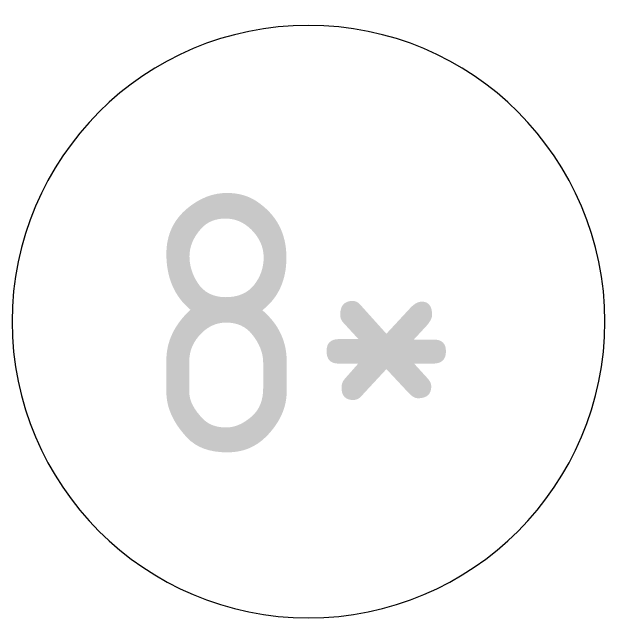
# Model space of a CAD drawing. Header units: millimetres. Extents: x -515342 to 330399, y -224905 to 507333.
# Drawn here: x -315303 to -314503, y -46658 to -45840 of the extents above; entities that cross this region are included whole.
import ezdxf

# ---------------------------------------------------------------- set-up
doc = ezdxf.new("R2010")
doc.units = ezdxf.units.MM
doc.layers.add('Оси', color=7, linetype='Continuous', lineweight=0)
doc.styles.add('GOST Common', font='', dxfattribs={"width": 0.9, "height": 350})
doc.styles.get('GOST Common').set_extended_font_data('GOST Common')

# ---------------------------------------------------------------- blocks, each defined once
blk = doc.blocks.new('Ось сетки - Круг_Ø8 мм-6577-О_АР_П_1_0_000_План 1 этажа')
at = {"layer": 'Оси'}
for start, end in [(360, 180), (180, 360)]:
    blk.add_arc((0, 0), 4, start, end, dxfattribs=at)

msp = doc.modelspace()

# ---------------------------------------------------------------- block references
at = {"layer": 'Оси', "xscale": 99.99999999999993, "yscale": 99.99999999999993, "zscale": 99.99999999999993}
msp.add_blockref('Ось сетки - Круг_Ø8 мм-6577-О_АР_П_1_0_000_План 1 этажа', (-314903.1427, -46257.6829), dxfattribs=at)

# ---------------------------------------------------------------- texts
at = {"layer": 'Оси', "insert": (-315127.1733, -46085.1495), "char_height": 350, "width": 541.139062, "attachment_point": 1, "style": 'GOST Common'}
msp.add_mtext('8*', dxfattribs=at)

doc.saveas('drawing.dxf')
